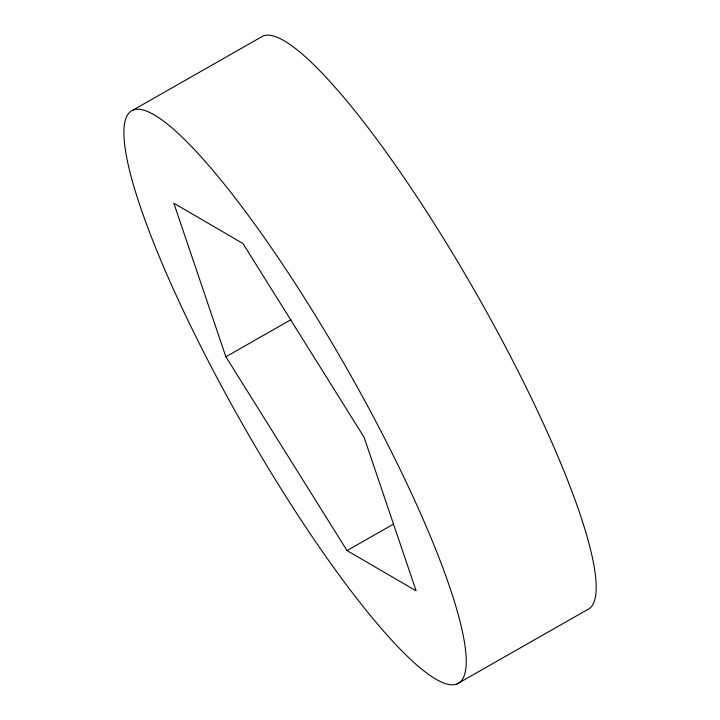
<?xml version="1.0" encoding="UTF-8"?>
<svg xmlns="http://www.w3.org/2000/svg" width="720" height="720" viewBox="0 0 720 720"><rect width="100%" height="100%" fill="white"/><g stroke="black" fill="none" stroke-linecap="round" stroke-linejoin="round"><path stroke-width="1.08" d="M133.029 110.088L263.061 36A329.589 59.094 60.3 0 1 480.06 300.231A329.589 59.094 60.3 0 1 586.971 609.912L456.939 684A329.589 59.094 60.3 0 1 166.338 273.249A329.589 59.094 60.3 0 1 261.675 233.883A329.589 59.094 60.3 0 1 456.939 684M225.873 356.778L173.835 203.238L242.955 243.504L364.104 437.31L416.133 590.85L347.022 550.584L225.873 356.778L290.889 319.734M347.022 550.584L393.597 524.043"/></g></svg>
